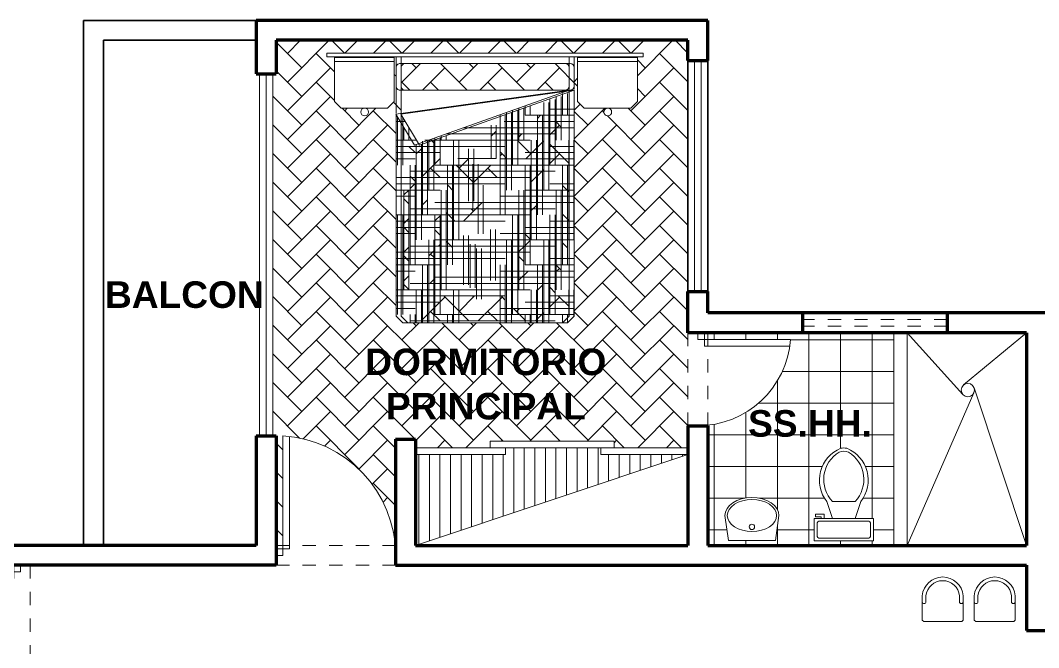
# Model space of a CAD drawing. Header units: millimetres. Extents: x 287 to 445, y 520 to 576.
# Drawn here: x 395.1 to 402.77, y 569.81 to 574.53 of the extents above; entities that cross this region are included whole.
import ezdxf

# ---------------------------------------------------------------- set-up
doc = ezdxf.new("R2010")
doc.units = ezdxf.units.MM
doc.header["$LTSCALE"] = 0.015
doc.linetypes.add('DASHED2', pattern=[9.525, 6.35, -3.175])
for name, color, linetype, lineweight in [('Muebles', 11, 'Continuous', 20), ('Muros', 41, 'Continuous', 60), ('Muros Bajos', 20, 'Continuous', 30), ('Proyecciones', 46, 'Continuous', 0), ('Puertas', 31, 'Continuous', 20), ('Texto', 133, 'Continuous', 20), ('Texturas', 38, 'Continuous', 0), ('Ventanas', 130, 'Continuous', 20)]:
    doc.layers.add(name, color=color, linetype=linetype, lineweight=lineweight)

# ---------------------------------------------------------------- blocks, each defined once
blk = doc.blocks.new('p04')
at = {"layer": 'Proyecciones', "linetype": 'DASHED2'}
for p, q in [((451.0947, 543.0787), (451.9947, 543.0787)), ((451.0947, 542.9287), (451.9947, 542.9287))]:
    blk.add_line(p, q, dxfattribs=at)
at = {"layer": 'Puertas'}
for p, q in [((451.1447, 543.9023), (451.1447, 543.0037)), ((451.1947, 543.8981), (451.1947, 543.0537)), ((451.0947, 543.0537), (451.1947, 543.0537)), ((451.0947, 543.0037), (451.1447, 543.0037))]:
    blk.add_line(p, q, dxfattribs=at)
blk.add_arc((451.0947, 543.0037), 0.9, 0, 86.81526, dxfattribs=at)
blk = doc.blocks.new('cama2plazas')
at = {"layer": 'Muebles'}
for p, q in [((428.4689, 543.0125), (428.4962, 543.0125)), ((428.4689, 540.669), (428.4689, 543.0125)), ((428.4689, 540.669), (428.4689, 543.0125)), ((428.4689, 543.0125), (428.4962, 543.0125)), ((428.4689, 540.631), (428.4689, 542.9744)), ((428.4689, 540.631), (428.4689, 542.9744)), ((428.4962, 540.669), (428.4962, 543.0125)), ((428.4962, 540.669), (428.4962, 543.0125)), ((428.4962, 540.631), (428.4962, 542.9744)), ((428.4962, 540.631), (428.4962, 542.9744)), ((428.5019, 542.5181), (428.5019, 542.9681)), ((428.5019, 542.9681), (428.8319, 542.9681)), ((428.5019, 542.9681), (428.8319, 542.9681)), ((428.5019, 542.5181), (428.5019, 542.9681)), ((428.5297, 542.5181), (428.5297, 542.9681)), ((428.5297, 542.5181), (428.5297, 542.9681)), ((428.8819, 542.9181), (428.8319, 542.9681)), ((428.8819, 542.9181), (428.8319, 542.9681)), ((428.8819, 542.5681), (428.8819, 542.9181)), ((428.8819, 542.5681), (428.8819, 542.9181)), ((428.5019, 542.5181), (428.8319, 542.5181)), ((428.5019, 542.5181), (428.8319, 542.5181)), ((428.8319, 542.5181), (428.8819, 542.5681)), ((428.8319, 542.5181), (428.8819, 542.5681)), ((428.4962, 542.4931), (428.7388, 542.4931)), ((428.4962, 542.4931), (428.7388, 542.4931)), ((428.4962, 542.455), (428.7388, 542.455)), ((428.4962, 542.455), (428.7388, 542.455)), ((428.5462, 541.2217), (428.5462, 542.4633)), ((428.5462, 541.2217), (428.5462, 542.4633)), ((428.5762, 542.4931), (428.7162, 542.4931)), ((428.5762, 542.4931), (428.7162, 542.4931)), ((428.5762, 542.455), (428.7162, 542.455)), ((428.5762, 542.455), (428.7162, 542.455)), ((428.7462, 542.4931), (429.1606, 541.3278)), ((430.4462, 542.4931), (428.7462, 542.4931)), ((428.7462, 542.4931), (428.9275, 541.188)), ((428.7462, 542.4931), (428.9275, 541.188)), ((430.4462, 542.4931), (428.7462, 542.4931)), ((428.7462, 542.4931), (429.1606, 541.3278)), ((428.7462, 541.2197), (428.7462, 542.4631)), ((428.7462, 541.2197), (428.7462, 542.4631)), ((428.7462, 542.455), (429.1606, 541.2898)), ((430.4462, 542.455), (428.7462, 542.455)), ((428.7462, 542.455), (428.9275, 541.15)), ((428.7462, 542.455), (428.9275, 541.15)), ((430.4462, 542.455), (428.7462, 542.455)), ((428.7462, 542.455), (429.1606, 541.2898)), ((428.7477, 542.4899), (428.7477, 542.4931)), ((428.7477, 542.4899), (428.7477, 542.4931)), ((428.7477, 542.4519), (428.7477, 542.455)), ((428.7477, 542.4519), (428.7477, 542.455)), ((428.9352, 542.4423), (428.7706, 542.4423)), ((428.9352, 542.4423), (428.7706, 542.4423)), ((428.8884, 542.3486), (428.8884, 542.4931)), ((428.8884, 542.3486), (428.8884, 542.4931)), ((428.8884, 542.3105), (428.8884, 542.455)), ((428.8884, 542.3105), (428.8884, 542.455)), ((428.9352, 542.1611), (428.9352, 542.4931)), ((428.9352, 542.1611), (428.9352, 542.4931)), ((428.9352, 542.123), (428.9352, 542.455)), ((428.9352, 542.123), (428.9352, 542.455)), ((428.9821, 542.0024), (428.9821, 542.4931)), ((428.9821, 542.0024), (428.9821, 542.4931)), ((428.9821, 541.9644), (428.9821, 542.455)), ((428.9821, 541.9644), (428.9821, 542.455)), ((429.029, 541.6978), (429.029, 542.4931)), ((429.029, 541.6978), (429.029, 542.4931)), ((429.029, 541.6598), (429.029, 542.455)), ((429.029, 541.6598), (429.029, 542.455)), ((429.8727, 542.4892), (429.1227, 542.4892)), ((429.8727, 542.4892), (429.1227, 542.4892)), ((429.8727, 542.4512), (429.1227, 542.4512)), ((429.8727, 542.4512), (429.1227, 542.4512)), ((429.1696, 542.3486), (429.1696, 542.4931)), ((429.1696, 542.3486), (429.1696, 542.4931)), ((429.1696, 542.3105), (429.1696, 542.455)), ((429.1696, 542.3105), (429.1696, 542.455)), ((429.2165, 542.1611), (429.2165, 542.4931)), ((429.2165, 542.1611), (429.2165, 542.4931)), ((429.2165, 542.123), (429.2165, 542.455)), ((429.2165, 542.123), (429.2165, 542.455)), ((429.2634, 541.9736), (429.2634, 542.4931)), ((429.2634, 541.9736), (429.2634, 542.4931)), ((429.2634, 541.9355), (429.2634, 542.455)), ((429.2634, 541.9355), (429.2634, 542.455)), ((429.3102, 541.4827), (429.3102, 542.4931)), ((429.3102, 541.4827), (429.3102, 542.4931)), ((429.3102, 541.4446), (429.3102, 542.455)), ((429.3102, 541.4446), (429.3102, 542.455)), ((430.0602, 542.4423), (429.3102, 542.4423)), ((430.0602, 542.4423), (429.3102, 542.4423)), ((429.4509, 542.3486), (429.4509, 542.4931)), ((429.4509, 542.3486), (429.4509, 542.4931)), ((429.4509, 542.3105), (429.4509, 542.455)), ((429.4509, 542.3105), (429.4509, 542.455)), ((429.4977, 542.1611), (429.4977, 542.4931)), ((429.4977, 542.1611), (429.4977, 542.4931)), ((429.4977, 542.123), (429.4977, 542.455)), ((429.4977, 542.123), (429.4977, 542.455)), ((429.5446, 541.9736), (429.5446, 542.4931)), ((429.5446, 541.9736), (429.5446, 542.4931)), ((429.5446, 541.9355), (429.5446, 542.455)), ((429.5446, 541.9355), (429.5446, 542.455)), ((429.5915, 541.4827), (429.5915, 542.4931)), ((429.5915, 541.4827), (429.5915, 542.4931)), ((429.5915, 541.4446), (429.5915, 542.455)), ((429.5915, 541.4446), (429.5915, 542.455)), ((429.7321, 542.3486), (429.7321, 542.4931)), ((429.7321, 542.3486), (429.7321, 542.4931)), ((429.7321, 542.3105), (429.7321, 542.455)), ((429.7321, 542.3105), (429.7321, 542.455)), ((429.779, 542.1611), (429.779, 542.4931)), ((429.779, 542.1611), (429.779, 542.4931)), ((429.779, 542.123), (429.779, 542.455)), ((429.779, 542.123), (429.779, 542.455)), ((429.8259, 541.9736), (429.8259, 542.4931)), ((429.8259, 541.9736), (429.8259, 542.4931)), ((429.8259, 541.9355), (429.8259, 542.455)), ((429.8259, 541.9355), (429.8259, 542.455)), ((429.8727, 541.4827), (429.8727, 542.4931)), ((429.8727, 541.4827), (429.8727, 542.4931)), ((429.8727, 541.4446), (429.8727, 542.455)), ((429.8727, 541.4446), (429.8727, 542.455)), ((430.0134, 542.3486), (430.0134, 542.4931)), ((430.0134, 542.3486), (430.0134, 542.4931)), ((430.0134, 542.3105), (430.0134, 542.455)), ((430.0134, 542.3105), (430.0134, 542.455)), ((430.0602, 542.1611), (430.0602, 542.4931)), ((430.0602, 542.1611), (430.0602, 542.4931)), ((430.0602, 542.123), (430.0602, 542.455)), ((430.0602, 542.123), (430.0602, 542.455)), ((430.1071, 541.9736), (430.1071, 542.4931)), ((430.1071, 541.9736), (430.1071, 542.4931)), ((430.1071, 541.9355), (430.1071, 542.455)), ((430.1071, 541.9355), (430.1071, 542.455)), ((430.154, 541.4827), (430.154, 542.4931)), ((430.154, 541.4827), (430.154, 542.4931)), ((430.154, 541.4446), (430.154, 542.455)), ((430.154, 541.4446), (430.154, 542.455)), ((430.4501, 542.4892), (430.2477, 542.4892)), ((430.4501, 542.4892), (430.2477, 542.4892)), ((430.4501, 542.4512), (430.2477, 542.4512)), ((430.4501, 542.4512), (430.2477, 542.4512)), ((430.2946, 542.3486), (430.2946, 542.4931)), ((430.2946, 542.3486), (430.2946, 542.4931)), ((430.2946, 542.3105), (430.2946, 542.455)), ((430.2946, 542.3105), (430.2946, 542.455)), ((430.3415, 542.1611), (430.3415, 542.4931)), ((430.3415, 542.1611), (430.3415, 542.4931)), ((430.3415, 542.123), (430.3415, 542.455)), ((430.3415, 542.123), (430.3415, 542.455)), ((430.3884, 541.9736), (430.3884, 542.4931)), ((430.3884, 541.9736), (430.3884, 542.4931)), ((430.3884, 541.9355), (430.3884, 542.455)), ((430.3884, 541.9355), (430.3884, 542.455)), ((430.4352, 541.4827), (430.4352, 542.4931)), ((430.4352, 541.4827), (430.4352, 542.4931)), ((430.4352, 541.4446), (430.4352, 542.455)), ((430.4352, 541.4446), (430.4352, 542.455)), ((430.4962, 542.4423), (430.4352, 542.4423)), ((430.4962, 542.4423), (430.4352, 542.4423)), ((430.4962, 542.4431), (430.4462, 542.4931)), ((430.4962, 542.4431), (430.4462, 542.4931)), ((430.4962, 542.405), (430.4462, 542.455)), ((430.4962, 542.405), (430.4462, 542.455)), ((430.4962, 541.2397), (430.4962, 542.4431)), ((430.4962, 541.2397), (430.4962, 542.4431)), ((428.5462, 541.1837), (428.5462, 542.4252)), ((428.5462, 541.1837), (428.5462, 542.4252)), ((428.7462, 541.1817), (428.7462, 542.425)), ((428.7462, 541.1817), (428.7462, 542.425)), ((428.9352, 542.4043), (428.7706, 542.4043)), ((428.9352, 542.4043), (428.7706, 542.4043)), ((429.1227, 542.3954), (428.7932, 542.3954)), ((429.1227, 542.3954), (428.7932, 542.3954)), ((430.0602, 542.4043), (429.3102, 542.4043)), ((430.0602, 542.4043), (429.3102, 542.4043)), ((430.2477, 542.3954), (429.4977, 542.3954)), ((430.2477, 542.3954), (429.4977, 542.3954)), ((430.4962, 542.4043), (430.4352, 542.4043)), ((430.4962, 542.4043), (430.4352, 542.4043)), ((430.4962, 541.2017), (430.4962, 542.405)), ((430.4962, 541.2017), (430.4962, 542.405)), ((429.1227, 542.3574), (428.7932, 542.3574)), ((429.1227, 542.3574), (428.7932, 542.3574)), ((429.3102, 542.3486), (428.8157, 542.3486)), ((429.3102, 542.3486), (428.8157, 542.3486)), ((429.3102, 542.3105), (428.8157, 542.3105)), ((429.3102, 542.3105), (428.8157, 542.3105)), ((429.4977, 542.3017), (428.8382, 542.3017)), ((429.4977, 542.3017), (428.8382, 542.3017)), ((429.0759, 541.566), (429.0759, 542.3486)), ((429.0759, 541.566), (429.0759, 542.3486)), ((429.0759, 541.528), (429.0759, 542.3105)), ((429.0759, 541.528), (429.0759, 542.3105)), ((429.3571, 541.2952), (429.3571, 542.3486)), ((429.3571, 541.2952), (429.3571, 542.3486)), ((429.3571, 541.2571), (429.3571, 542.3105)), ((429.3571, 541.2571), (429.3571, 542.3105)), ((430.2477, 542.3574), (429.4977, 542.3574)), ((430.2477, 542.3574), (429.4977, 542.3574)), ((429.6384, 541.2952), (429.6384, 542.3486)), ((429.6384, 541.2952), (429.6384, 542.3486)), ((429.6384, 541.2571), (429.6384, 542.3105)), ((429.6384, 541.2571), (429.6384, 542.3105)), ((430.4352, 542.3486), (429.6852, 542.3486)), ((430.4352, 542.3486), (429.6852, 542.3486)), ((430.4352, 542.3105), (429.6852, 542.3105)), ((430.4352, 542.3105), (429.6852, 542.3105)), ((430.4962, 542.3017), (429.8727, 542.3017)), ((430.4962, 542.3017), (429.8727, 542.3017)), ((429.9196, 541.2952), (429.9196, 542.3486)), ((429.9196, 541.2952), (429.9196, 542.3486)), ((429.9196, 541.2571), (429.9196, 542.3105)), ((429.9196, 541.2571), (429.9196, 542.3105)), ((430.2009, 541.2952), (430.2009, 542.3486)), ((430.2009, 541.2952), (430.2009, 542.3486)), ((430.2009, 541.2571), (430.2009, 542.3105)), ((430.2009, 541.2571), (430.2009, 542.3105)), ((430.4821, 541.2952), (430.4821, 542.3486)), ((430.4821, 541.2952), (430.4821, 542.3486)), ((430.4821, 541.2571), (430.4821, 542.3105)), ((430.4821, 541.2571), (430.4821, 542.3105)), ((429.4977, 542.2637), (428.8382, 542.2637)), ((429.4977, 542.2637), (428.8382, 542.2637)), ((429.6852, 542.2548), (428.9352, 542.2548)), ((429.6852, 542.2548), (428.9352, 542.2548)), ((429.6852, 542.2168), (428.9352, 542.2168)), ((429.6852, 542.2168), (428.9352, 542.2168)), ((429.8727, 542.2079), (429.1227, 542.2079)), ((429.8727, 542.2079), (429.1227, 542.2079)), ((430.4962, 542.2637), (429.8727, 542.2637)), ((430.4962, 542.2637), (429.8727, 542.2637)), ((430.4962, 542.2548), (430.0602, 542.2548)), ((430.4962, 542.2548), (430.0602, 542.2548)), ((430.4962, 542.2168), (430.0602, 542.2168)), ((430.4962, 542.2168), (430.0602, 542.2168)), ((430.4962, 542.2079), (430.2477, 542.2079)), ((430.4962, 542.2079), (430.2477, 542.2079)), ((428.9352, 542.1611), (428.8643, 542.1611)), ((428.9352, 542.1611), (428.8643, 542.1611)), ((429.8727, 542.1699), (429.1227, 542.1699)), ((429.8727, 542.1699), (429.1227, 542.1699)), ((429.1227, 541.4065), (429.1227, 542.1611)), ((429.1227, 541.4065), (429.1227, 542.1611)), ((430.0602, 542.1611), (429.3102, 542.1611)), ((430.0602, 542.1611), (429.3102, 542.1611)), ((429.404, 541.1897), (429.404, 542.1611)), ((429.404, 541.1897), (429.404, 542.1611)), ((429.6852, 541.1897), (429.6852, 542.1611)), ((429.6852, 541.1897), (429.6852, 542.1611)), ((429.9665, 541.1897), (429.9665, 542.1611)), ((429.9665, 541.1897), (429.9665, 542.1611)), ((430.4962, 542.1699), (430.2477, 542.1699)), ((430.4962, 542.1699), (430.2477, 542.1699)), ((430.2477, 541.1897), (430.2477, 542.1611)), ((430.2477, 541.1897), (430.2477, 542.1611)), ((430.4962, 542.1611), (430.4352, 542.1611)), ((430.4962, 542.1611), (430.4352, 542.1611)), ((428.9352, 542.123), (428.8643, 542.123)), ((428.9352, 542.123), (428.8643, 542.123)), ((429.1227, 542.1142), (428.881, 542.1142)), ((429.1227, 542.1142), (428.881, 542.1142)), ((429.1227, 542.0762), (428.881, 542.0762)), ((429.1227, 542.0762), (428.881, 542.0762)), ((429.3102, 542.0673), (428.8976, 542.0673)), ((429.3102, 542.0673), (428.8976, 542.0673)), ((429.1227, 541.3684), (429.1227, 542.123)), ((429.1227, 541.3684), (429.1227, 542.123)), ((430.0602, 542.123), (429.3102, 542.123)), ((430.0602, 542.123), (429.3102, 542.123)), ((429.404, 541.1517), (429.404, 542.123)), ((429.404, 541.1517), (429.404, 542.123)), ((430.2477, 542.1142), (429.4977, 542.1142)), ((430.2477, 542.1142), (429.4977, 542.1142)), ((430.2477, 542.0762), (429.4977, 542.0762)), ((430.2477, 542.0762), (429.4977, 542.0762)), ((429.6852, 541.1517), (429.6852, 542.123)), ((429.6852, 541.1517), (429.6852, 542.123)), ((430.4352, 542.0673), (429.6852, 542.0673)), ((430.4352, 542.0673), (429.6852, 542.0673)), ((429.9665, 541.1517), (429.9665, 542.123)), ((429.9665, 541.1517), (429.9665, 542.123)), ((430.2477, 541.1517), (430.2477, 542.123)), ((430.2477, 541.1517), (430.2477, 542.123)), ((430.4962, 542.123), (430.4352, 542.123)), ((430.4962, 542.123), (430.4352, 542.123)), ((429.3102, 542.0293), (428.8976, 542.0293)), ((429.3102, 542.0293), (428.8976, 542.0293)), ((429.4977, 542.0204), (428.9143, 542.0204)), ((429.4977, 542.0204), (428.9143, 542.0204)), ((429.4977, 541.9824), (428.9143, 541.9824)), ((429.4977, 541.9824), (428.9143, 541.9824)), ((430.4352, 542.0293), (429.6852, 542.0293)), ((430.4352, 542.0293), (429.6852, 542.0293)), ((430.4962, 542.0204), (429.8727, 542.0204)), ((430.4962, 542.0204), (429.8727, 542.0204)), ((430.4962, 541.9824), (429.8727, 541.9824)), ((430.4962, 541.9824), (429.8727, 541.9824)), ((429.6852, 541.9736), (428.931, 541.9736)), ((429.6852, 541.9736), (428.931, 541.9736)), ((429.6852, 541.9355), (428.931, 541.9355)), ((429.6852, 541.9355), (428.931, 541.9355)), ((429.0088, 541.9051), (429.2601, 541.9051)), ((429.0088, 541.9051), (429.2601, 541.9051)), ((429.1696, 541.1897), (429.1696, 541.9736)), ((429.1696, 541.1897), (429.1696, 541.9736)), ((429.1696, 541.1517), (429.1696, 541.9355)), ((429.1696, 541.1517), (429.1696, 541.9355)), ((429.2601, 541.9051), (429.2601, 541.654)), ((429.2601, 541.9051), (429.2601, 541.654)), ((429.4509, 541.1897), (429.4509, 541.9736)), ((429.4509, 541.1897), (429.4509, 541.9736)), ((429.4509, 541.1517), (429.4509, 541.9355)), ((429.4509, 541.1517), (429.4509, 541.9355)), ((429.7321, 541.1897), (429.7321, 541.9736)), ((429.7321, 541.1897), (429.7321, 541.9736)), ((429.7321, 541.1517), (429.7321, 541.9355)), ((429.7321, 541.1517), (429.7321, 541.9355)), ((430.0134, 541.1897), (430.0134, 541.9736)), ((430.0134, 541.1897), (430.0134, 541.9736)), ((430.0134, 541.1517), (430.0134, 541.9355)), ((430.0134, 541.1517), (430.0134, 541.9355)), ((430.4962, 541.9736), (430.0602, 541.9736)), ((430.4962, 541.9736), (430.0602, 541.9736)), ((430.4962, 541.9355), (430.0602, 541.9355)), ((430.4962, 541.9355), (430.0602, 541.9355)), ((430.2946, 541.1897), (430.2946, 541.9736)), ((430.2946, 541.1897), (430.2946, 541.9736)), ((430.2946, 541.1517), (430.2946, 541.9355)), ((430.2946, 541.1517), (430.2946, 541.9355)), ((429.0088, 541.8671), (429.2601, 541.8671)), ((429.0088, 541.8671), (429.2601, 541.8671)), ((429.2601, 541.8671), (429.2601, 541.6159)), ((429.2601, 541.8671), (429.2601, 541.6159)), ((429.7955, 541.8997), (430.1779, 541.8997)), ((429.7955, 541.8997), (430.1779, 541.8997)), ((429.7955, 541.8616), (430.1779, 541.8616)), ((429.7955, 541.8616), (430.1779, 541.8616)), ((429.3038, 541.7686), (429.6589, 541.7686)), ((429.3038, 541.7686), (429.6589, 541.7686)), ((429.4623, 541.8068), (429.8283, 541.8068)), ((429.4623, 541.8068), (429.8283, 541.8068)), ((429.4623, 541.7688), (429.8283, 541.7688)), ((429.4623, 541.7688), (429.8283, 541.7688)), ((429.9376, 541.7959), (430.32, 541.7959)), ((429.9376, 541.7959), (430.32, 541.7959)), ((429.9376, 541.7579), (430.32, 541.7579)), ((429.9376, 541.7579), (430.32, 541.7579)), ((429.1891, 541.7359), (429.5825, 541.7359)), ((429.1891, 541.7359), (429.5825, 541.7359)), ((429.1891, 541.6978), (429.5825, 541.6978)), ((429.1891, 541.6978), (429.5825, 541.6978)), ((429.3038, 541.7306), (429.6589, 541.7306)), ((429.3038, 541.7306), (429.6589, 541.7306)), ((429.8392, 541.6976), (430.2107, 541.6976)), ((429.8392, 541.6976), (430.2107, 541.6976)), ((429.9048, 541.7468), (430.2326, 541.7468)), ((429.9048, 541.7468), (430.2326, 541.7468)), ((429.9048, 541.7088), (430.2326, 541.7088)), ((429.9048, 541.7088), (430.2326, 541.7088)), ((429.8727, 541.6233), (429.1227, 541.6233)), ((429.8727, 541.6233), (429.1227, 541.6233)), ((429.8392, 541.6596), (430.2107, 541.6596)), ((429.8392, 541.6596), (430.2107, 541.6596)), ((430.4962, 541.6233), (430.2477, 541.6233)), ((430.4962, 541.6233), (430.2477, 541.6233)), ((429.1227, 541.5295), (429.0888, 541.5295)), ((429.1227, 541.5295), (429.0888, 541.5295)), ((429.8727, 541.5853), (429.1227, 541.5853)), ((429.8727, 541.5853), (429.1227, 541.5853)), ((430.0602, 541.5764), (429.3102, 541.5764)), ((430.0602, 541.5764), (429.3102, 541.5764)), ((430.0602, 541.5384), (429.3102, 541.5384)), ((430.0602, 541.5384), (429.3102, 541.5384)), ((430.2477, 541.5295), (429.4977, 541.5295)), ((430.2477, 541.5295), (429.4977, 541.5295)), ((430.4962, 541.5853), (430.2477, 541.5853)), ((430.4962, 541.5853), (430.2477, 541.5853)), ((430.4962, 541.5764), (430.4352, 541.5764)), ((430.4962, 541.5764), (430.4352, 541.5764)), ((430.4962, 541.5384), (430.4352, 541.5384)), ((430.4962, 541.5384), (430.4352, 541.5384)), ((429.1227, 541.4915), (429.0888, 541.4915)), ((429.1227, 541.4915), (429.0888, 541.4915)), ((429.3102, 541.4827), (429.1055, 541.4827)), ((429.3102, 541.4827), (429.1055, 541.4827)), ((429.3102, 541.4446), (429.1055, 541.4446)), ((429.3102, 541.4446), (429.1055, 541.4446)), ((429.2165, 541.1897), (429.2165, 541.4827)), ((429.2165, 541.1897), (429.2165, 541.4827)), ((429.2165, 541.1517), (429.2165, 541.4446)), ((429.2165, 541.1517), (429.2165, 541.4446)), ((430.2477, 541.4915), (429.4977, 541.4915)), ((430.2477, 541.4915), (429.4977, 541.4915)), ((429.4977, 541.1897), (429.4977, 541.4827)), ((429.4977, 541.1897), (429.4977, 541.4827)), ((429.4977, 541.1517), (429.4977, 541.4446)), ((429.4977, 541.1517), (429.4977, 541.4446)), ((430.4352, 541.4827), (429.6852, 541.4827)), ((430.4352, 541.4827), (429.6852, 541.4827)), ((430.4352, 541.4446), (429.6852, 541.4446)), ((430.4352, 541.4446), (429.6852, 541.4446)), ((429.779, 541.1897), (429.779, 541.4827)), ((429.779, 541.1897), (429.779, 541.4827)), ((429.779, 541.1517), (429.779, 541.4446)), ((429.779, 541.1517), (429.779, 541.4446)), ((430.0602, 541.1897), (430.0602, 541.4827)), ((430.0602, 541.1897), (430.0602, 541.4827)), ((430.0602, 541.1517), (430.0602, 541.4446)), ((430.0602, 541.1517), (430.0602, 541.4446)), ((430.3415, 541.1897), (430.3415, 541.4827)), ((430.3415, 541.1897), (430.3415, 541.4827)), ((430.3415, 541.1517), (430.3415, 541.4446)), ((430.3415, 541.1517), (430.3415, 541.4446)), ((429.4977, 541.4358), (429.1222, 541.4358)), ((429.4977, 541.4358), (429.1222, 541.4358)), ((429.4977, 541.3978), (429.1222, 541.3978)), ((429.4977, 541.3978), (429.1222, 541.3978)), ((429.6852, 541.3889), (429.1312, 541.3889)), ((429.6852, 541.3889), (429.1312, 541.3889)), ((430.4962, 541.4358), (429.8727, 541.4358)), ((430.4962, 541.4358), (429.8727, 541.4358)), ((430.4962, 541.3978), (429.8727, 541.3978)), ((430.4962, 541.3978), (429.8727, 541.3978)), ((430.4962, 541.3889), (430.0602, 541.3889)), ((430.4962, 541.3889), (430.0602, 541.3889)), ((429.1606, 541.3278), (428.9275, 541.188)), ((429.1606, 541.3278), (428.9275, 541.188)), ((429.1606, 541.2898), (428.9275, 541.15)), ((429.1606, 541.2898), (428.9275, 541.15)), ((429.1227, 541.1897), (429.1227, 541.3051)), ((429.1227, 541.1897), (429.1227, 541.3051)), ((429.6852, 541.3509), (429.1312, 541.3509)), ((429.6852, 541.3509), (429.1312, 541.3509)), ((429.8727, 541.342), (429.1537, 541.342)), ((429.8727, 541.342), (429.1537, 541.342)), ((429.8727, 541.304), (429.1537, 541.304)), ((429.8727, 541.304), (429.1537, 541.304)), ((429.2634, 541.1897), (429.2634, 541.2952)), ((429.2634, 541.1897), (429.2634, 541.2952)), ((430.0602, 541.2952), (429.3102, 541.2952)), ((430.0602, 541.2952), (429.3102, 541.2952)), ((429.5446, 541.1897), (429.5446, 541.2952)), ((429.5446, 541.1897), (429.5446, 541.2952)), ((429.8259, 541.1897), (429.8259, 541.2952)), ((429.8259, 541.1897), (429.8259, 541.2952)), ((430.4962, 541.3509), (430.0602, 541.3509)), ((430.4962, 541.3509), (430.0602, 541.3509)), ((430.1071, 541.1897), (430.1071, 541.2952)), ((430.1071, 541.1897), (430.1071, 541.2952)), ((430.4962, 541.342), (430.2477, 541.342)), ((430.4962, 541.342), (430.2477, 541.342)), ((430.4962, 541.304), (430.2477, 541.304)), ((430.4962, 541.304), (430.2477, 541.304)), ((430.3884, 541.1897), (430.3884, 541.2952)), ((430.3884, 541.1897), (430.3884, 541.2952)), ((430.4962, 541.2952), (430.4352, 541.2952)), ((430.4962, 541.2952), (430.4352, 541.2952)), ((428.9821, 541.1897), (428.9821, 541.2208)), ((428.9821, 541.1897), (428.9821, 541.2208)), ((429.1227, 541.2483), (429.028, 541.2483)), ((429.1227, 541.2483), (429.028, 541.2483)), ((429.1227, 541.1517), (429.1227, 541.2671)), ((429.1227, 541.1517), (429.1227, 541.2671)), ((429.2634, 541.1517), (429.2634, 541.2571)), ((429.2634, 541.1517), (429.2634, 541.2571)), ((430.0602, 541.2571), (429.3102, 541.2571)), ((430.0602, 541.2571), (429.3102, 541.2571)), ((430.2477, 541.2483), (429.4977, 541.2483)), ((430.2477, 541.2483), (429.4977, 541.2483)), ((429.5446, 541.1517), (429.5446, 541.2571)), ((429.5446, 541.1517), (429.5446, 541.2571)), ((429.8259, 541.1517), (429.8259, 541.2571)), ((429.8259, 541.1517), (429.8259, 541.2571)), ((430.1071, 541.1517), (430.1071, 541.2571)), ((430.1071, 541.1517), (430.1071, 541.2571)), ((430.3884, 541.1517), (430.3884, 541.2571)), ((430.3884, 541.1517), (430.3884, 541.2571)), ((430.4962, 541.2571), (430.4352, 541.2571)), ((430.4962, 541.2571), (430.4352, 541.2571)), ((430.4462, 541.1897), (430.4962, 541.2397)), ((430.4462, 541.1897), (430.4962, 541.2397)), ((428.4962, 541.1897), (428.9194, 541.1897)), ((428.4962, 541.1897), (428.9194, 541.1897)), ((428.4962, 541.1517), (428.9194, 541.1517)), ((428.4962, 541.1517), (428.9194, 541.1517)), ((428.5019, 541.1377), (428.8319, 541.1377)), ((428.5019, 540.6877), (428.5019, 541.1377)), ((428.5019, 540.6877), (428.5019, 541.1377)), ((428.5019, 541.1377), (428.8319, 541.1377)), ((428.5297, 540.6877), (428.5297, 541.1377)), ((428.5297, 540.6877), (428.5297, 541.1377)), ((428.5782, 541.1897), (428.7162, 541.1897)), ((428.5782, 541.1897), (428.7162, 541.1897)), ((428.5782, 541.1517), (428.7162, 541.1517)), ((428.5782, 541.1517), (428.7162, 541.1517)), ((428.8819, 541.0877), (428.8319, 541.1377)), ((428.8819, 541.0877), (428.8319, 541.1377)), ((428.9302, 541.1897), (430.4462, 541.1897)), ((428.9302, 541.1897), (430.4462, 541.1897)), ((428.9302, 541.1517), (430.4462, 541.1517)), ((428.9302, 541.1517), (430.4462, 541.1517)), ((428.9352, 541.1897), (428.9352, 541.1927)), ((428.9352, 541.1897), (428.9352, 541.1927)), ((428.9352, 541.1517), (428.9352, 541.1547)), ((428.9352, 541.1517), (428.9352, 541.1547)), ((429.3102, 541.2014), (428.9498, 541.2014)), ((429.3102, 541.2014), (428.9498, 541.2014)), ((429.3102, 541.1634), (428.9498, 541.1634)), ((429.3102, 541.1634), (428.9498, 541.1634)), ((428.9821, 541.1517), (428.9821, 541.1828)), ((428.9821, 541.1517), (428.9821, 541.1828)), ((429.1227, 541.2103), (429.028, 541.2103)), ((429.1227, 541.2103), (429.028, 541.2103)), ((430.2477, 541.2103), (429.4977, 541.2103)), ((430.2477, 541.2103), (429.4977, 541.2103)), ((430.4352, 541.2014), (429.6852, 541.2014)), ((430.4352, 541.2014), (429.6852, 541.2014)), ((430.4352, 541.1634), (429.6852, 541.1634)), ((430.4352, 541.1634), (429.6852, 541.1634)), ((430.4462, 541.1517), (430.4962, 541.2017)), ((430.4462, 541.1517), (430.4962, 541.2017)), ((428.8819, 540.7377), (428.8819, 541.0877)), ((428.8819, 540.7377), (428.8819, 541.0877)), ((428.5019, 540.6877), (428.8319, 540.6877)), ((428.5019, 540.6877), (428.8319, 540.6877)), ((428.8319, 540.6877), (428.8819, 540.7377)), ((428.8319, 540.6877), (428.8819, 540.7377)), ((428.4962, 540.631), (428.4689, 540.631)), ((428.4962, 540.631), (428.4689, 540.631))]:
    blk.add_line(p, q, dxfattribs=at)
for centre in [(428.911, 542.7455), (428.911, 542.7455), (428.911, 540.9151), (428.911, 540.9151)]:
    blk.add_circle(centre, 0.0292, dxfattribs=at)
for centre, radius, start, end in [((428.5762, 542.4631), 0.03, 90.11268, 179.62857), ((428.5762, 542.4631), 0.03, 90.11268, 179.62857), ((428.5762, 542.425), 0.03, 90.11268, 179.62857), ((428.5762, 542.425), 0.03, 90.11268, 179.62857), ((428.7162, 542.4631), 0.03, 0, 90), ((428.7162, 542.4631), 0.03, 0, 90), ((428.7162, 542.425), 0.03, 0, 90), ((428.7162, 542.425), 0.03, 0, 90), ((428.5782, 541.2217), 0.032, 179.99992, 269.99995), ((428.5782, 541.2217), 0.032, 179.99992, 269.99995), ((428.7162, 541.2197), 0.03, 269.99998, 0.00004), ((428.7162, 541.2197), 0.03, 269.99998, 0.00004), ((428.5782, 541.1837), 0.032, 179.99992, 269.99995), ((428.5782, 541.1837), 0.032, 179.99992, 269.99995), ((428.7162, 541.1817), 0.03, 269.99998, 0.00004), ((428.7162, 541.1817), 0.03, 269.99998, 0.00004)]:
    blk.add_arc(centre, radius, start, end, dxfattribs=at)
blk = doc.blocks.new('P02')
at = {"layer": 'Proyecciones', "linetype": 'DASHED2'}
for p, q in [((454.1652, 543.0906), (454.8652, 543.0906)), ((454.1652, 542.9406), (454.8652, 542.9406))]:
    blk.add_line(p, q, dxfattribs=at)
at = {"layer": 'Puertas'}
for p, q in [((454.2152, 543.7138), (454.2152, 543.0156)), ((454.2652, 543.7084), (454.2652, 543.0656)), ((454.1652, 543.0656), (454.2652, 543.0656)), ((454.1652, 543.0156), (454.2152, 543.0156))]:
    blk.add_line(p, q, dxfattribs=at)
blk.add_arc((454.1652, 543.0156), 0.7, 0, 85.90396, dxfattribs=at)
blk = doc.blocks.new('inodoro 02')
at = {"layer": 'Muebles'}
for p, q in [((418.6054, 542.4578, 0.0856), (418.6054, 542.9032, 0.0856)), ((418.6054, 542.9032, 0.0856), (418.7751, 542.9032, 0.0856)), ((418.7751, 542.9032, 0.0856), (418.7751, 542.4578, 0.0856)), ((418.6266, 542.5002, 0.0856), (418.6266, 542.8608, 0.0856)), ((418.6478, 542.882, 0.0856), (418.7327, 542.882, 0.0856)), ((418.7539, 542.8608, 0.0856), (418.7539, 542.5002, 0.0856)), ((418.7857, 542.8502, 0.0856), (418.7751, 542.8502, 0.0856)), ((418.7751, 542.829, 0.0856), (418.8069, 542.829, 0.0856)), ((418.8069, 542.8926, 0.0856), (418.7857, 542.8926, 0.0856)), ((418.7857, 542.8926, 0.0856), (418.7857, 542.8502, 0.0856)), ((418.8069, 542.829, 0.0856), (418.8069, 542.8926, 0.0856)), ((418.7751, 542.7654, 0.0856), (418.9024, 542.8078, 0.0856)), ((418.9024, 542.5957, 0.0856), (418.9024, 542.7654, 0.0856)), ((418.7751, 542.5957, 0.0856), (418.9024, 542.5532, 0.0856)), ((418.7751, 542.4578, 0.0856), (418.6054, 542.4578, 0.0856)), ((418.7327, 542.479, 0.0856), (418.6478, 542.479, 0.0856))]:
    blk.add_line(p, q, dxfattribs=at)
for centre, radius, start, end in [((418.6452, 542.8635, 0.0856), 0.0187, 81.8699, 188.1301), ((418.7353, 542.8635, 0.0856), 0.0187, 351.8699, 98.1301), ((419.0632, 542.6059, 0.0856), 0.2581, 22.02857, 128.53089), ((419.0682, 542.5914, 0.0856), 0.2403, 31.05318, 133.63227), ((419.1967, 542.6805, 0.0856), 0.0848, 335.73183, 24.26818), ((419.2205, 542.6805, 0.0856), 0.0848, 344.86053, 15.13947), ((419.0632, 542.7552, 0.0856), 0.2581, 231.46929, 337.97157), ((419.0682, 542.7696, 0.0856), 0.2403, 226.36791, 328.94699), ((418.6452, 542.4976, 0.0856), 0.0187, 171.8699, 278.1301), ((418.7353, 542.4976, 0.0856), 0.0187, 261.8699, 8.1301)]:
    blk.add_arc(centre, radius, start, end, dxfattribs=at)
blk = doc.blocks.new('lavado 02')
at = {"layer": 'Muebles', "linetype": 'Continuous'}
for p, q in [((419.4792, 542.2666), (419.5047, 542.4545)), ((419.5047, 542.4545), (419.859, 542.4545)), ((419.5047, 542.4542), (419.5048, 542.4542)), ((419.8588, 542.4542), (419.859, 542.4542)), ((419.859, 542.4545), (419.885, 542.2666)), ((419.5784, 542.3661), (419.5502, 542.3512)), ((419.6106, 542.3771), (419.5784, 542.3661)), ((419.6455, 542.384), (419.6106, 542.3771)), ((419.6818, 542.3863), (419.6455, 542.384)), ((419.7182, 542.384), (419.6818, 542.3863)), ((419.7531, 542.3771), (419.7182, 542.384)), ((419.7853, 542.3661), (419.7531, 542.3771)), ((419.8135, 542.3512), (419.7853, 542.3661)), ((419.4992, 542.2899), (419.4961, 542.2666)), ((419.5098, 542.3124), (419.4992, 542.2899)), ((419.527, 542.3331), (419.5098, 542.3124)), ((419.5502, 542.3512), (419.527, 542.3331)), ((419.8367, 542.3331), (419.8135, 542.3512)), ((419.8539, 542.3124), (419.8367, 542.3331)), ((419.8645, 542.2899), (419.8539, 542.3124)), ((419.868, 542.2666), (419.8645, 542.2899)), ((419.4826, 542.2399), (419.4792, 542.2666)), ((419.4942, 542.2142), (419.4826, 542.2399)), ((419.5129, 542.1906), (419.4942, 542.2142)), ((419.4961, 542.2666), (419.4992, 542.2432)), ((419.4992, 542.2432), (419.5098, 542.2208)), ((419.5098, 542.2208), (419.527, 542.2001)), ((419.8367, 542.2001), (419.8539, 542.2208)), ((419.8695, 542.2142), (419.8507, 542.1906)), ((419.8539, 542.2208), (419.8645, 542.2432)), ((419.8645, 542.2432), (419.868, 542.2666)), ((419.8811, 542.2399), (419.8695, 542.2142)), ((419.885, 542.2666), (419.8811, 542.2399)), ((419.5382, 542.1698), (419.5129, 542.1906)), ((419.527, 542.2001), (419.5502, 542.1819)), ((419.569, 542.1528), (419.5382, 542.1698)), ((419.5502, 542.1819), (419.5784, 542.167)), ((419.6041, 542.1402), (419.569, 542.1528)), ((419.5784, 542.167), (419.6106, 542.156)), ((419.6422, 542.1324), (419.6041, 542.1402)), ((419.6106, 542.156), (419.6455, 542.1492)), ((419.6818, 542.1298), (419.6422, 542.1324)), ((419.6455, 542.1492), (419.6818, 542.1469)), ((419.6818, 542.1469), (419.7182, 542.1492)), ((419.7215, 542.1324), (419.6818, 542.1298)), ((419.7182, 542.1492), (419.7531, 542.156)), ((419.7596, 542.1402), (419.7215, 542.1324)), ((419.7531, 542.156), (419.7853, 542.167)), ((419.7947, 542.1528), (419.7596, 542.1402)), ((419.7853, 542.167), (419.8135, 542.1819)), ((419.8255, 542.1698), (419.7947, 542.1528)), ((419.8135, 542.1819), (419.8367, 542.2001)), ((419.8507, 542.1906), (419.8255, 542.1698))]:
    blk.add_line(p, q, dxfattribs=at)
blk.add_circle((419.6818, 542.3518), 0.0203, dxfattribs=at)
blk = doc.blocks.new('sila')
at = {"layer": 'Muebles'}
for p, q in [((422.0537, 545.4777), (421.9238, 545.3478)), ((422.0726, 545.457), (422.0418, 545.4262)), ((421.9238, 545.332), (421.9238, 545.3478)), ((422.1258, 545.1301), (421.9238, 545.332)), ((422.2508, 545.2788), (422.22, 545.248)), ((422.2715, 545.2599), (422.1416, 545.1301)), ((422.1416, 545.1301), (422.1258, 545.1301))]:
    blk.add_line(p, q, dxfattribs=at)
for centre, radius, start, end in [((422.1531, 545.3593), 0.1546, 319.97911, 130.02089), ((422.0319, 545.4361), 0.014, 135, 315), ((422.1531, 545.3593), 0.1266, 320.50269, 129.49731), ((422.2299, 545.2381), 0.014, 135, 315)]:
    blk.add_arc(centre, radius, start, end, dxfattribs=at)

msp = doc.modelspace()

# ---------------------------------------------------------------- hatches: boundary and pattern name
at = {"layer": 'Muebles'}
h = msp.add_hatch(dxfattribs=at)
h.set_pattern_fill('LINE', color=256, scale=0.025, angle=90, style=0)
h.set_pattern_definition([(90, (-4.9632, 37.29303), (-0.079375, 5e-18), [])])
h.paths.add_polyline_path([(400.128, 571.2604), (399.4725, 571.2604), (399.4725, 571.3104), (398.7552, 571.3104), (398.7552, 571.2604), (398.078, 571.2604), (398.078, 570.576)])
at = {"layer": 'Texturas'}
h = msp.add_hatch(dxfattribs=at)
h.set_pattern_fill('AR-HBONE', color=256, scale=0.0015, style=0)
h.set_pattern_definition([(135, (822.66971, 37.29303), (-2e-17, 0.215526147), [0.4572, -0.1524]), (45, (822.56195, 37.40079), (-2e-17, 0.215526147), [0.4572, -0.1524])])
h.paths.add_polyline_path([(397.003, 574.1229), (397.028, 574.1229), (397.028, 574.376), (400.128, 574.376), (400.128, 574.2239), (400.128, 572.4861), (400.128, 572.176), (400.128, 571.476), (400.128, 571.3104), (399.5735, 571.3104), (399.5735, 571.3604), (398.6396, 571.3604), (398.6396, 571.3104), (398.078, 571.3104), (398.078, 571.376), (397.928, 571.376), (397.928, 570.576), (397.9248, 570.576, 0.374059), (397.078, 571.3996), (397.078, 570.576), (397.028, 570.576), (397.028, 571.3996), (397.003, 571.3996)])
h.paths.add_polyline_path([(399.2728, 574.0011), (399.2728, 574.2511), (399.2978, 574.2511), (399.2978, 573.9154), (399.3478, 573.8654), (399.5228, 573.8654, 0.390777), (399.496, 573.8363, 1), (399.5544, 573.8363, 0.390777), (399.5276, 573.8654), (399.6978, 573.8654), (399.7478, 573.9154), (399.7478, 574.2511), (399.7542, 574.2511), (399.7922, 574.2511), (399.7922, 574.2785), (397.4488, 574.2785), (397.4107, 574.2785), (397.4107, 574.2511), (397.4675, 574.2511), (397.4675, 573.9154), (397.5175, 573.8654), (397.6925, 573.8654, 0.390777), (397.6656, 573.8363, 1), (397.724, 573.8363, 0.390777), (397.6972, 573.8654), (397.8675, 573.8654), (397.9175, 573.9154), (397.9175, 574.2511), (397.9314, 574.2511), (397.9314, 574.0311, 0.414214), (397.9614, 574.0011), (397.9694, 574.0011), (397.9694, 573.8254), (397.9297, 573.8199), (397.9314, 573.8171), (397.9314, 572.3011), (397.9814, 572.2511), (399.1848, 572.2511), (399.2228, 572.2511), (399.2728, 572.3011)], flags=16)
h.paths.add_polyline_path([(397.9694, 574.1691, -0.414213), (398.0014, 574.2011), (399.2048, 574.2011, -0.414214), (399.2348, 574.1711), (399.2348, 574.0311, -0.414214), (399.2048, 574.0011), (397.9994, 574.0011, -0.414214), (397.9694, 574.0311)], flags=0)
h.paths.add_polyline_path([(399.2348, 574.0011), (399.2348, 574.2011), (399.2428, 574.2011, -0.414214), (399.2728, 574.1711), (399.2728, 574.0311, -0.476605), (399.2366, 574.0018)], flags=16)
h.paths.add_polyline_path([(399.2689, 573.5777), (399.2348, 573.5777), (399.2348, 573.9876), (399.2728, 574.0011), (399.2348, 573.9958), (399.2348, 574.0011), (399.2104, 573.9925), (397.9678, 573.8199), (397.9694, 573.8171), (397.9694, 573.7652), (397.9431, 573.7652), (397.9431, 573.484), (397.9694, 573.484), (397.9694, 573.0621), (397.9431, 573.0621), (397.9431, 572.359), (397.9812, 572.359), (397.9812, 572.4059), (398.0838, 572.4059), (398.0838, 572.2652), (399.0814, 572.2652), (399.0814, 572.3121), (399.184, 572.3121), (399.184, 572.2504), (399.2348, 572.3011), (399.2348, 572.3121), (399.2689, 572.3121), (399.2689, 572.4527), (399.2348, 572.4527), (399.2348, 572.8746), (399.2689, 572.8746)], flags=16)
h.paths.add_polyline_path([(399.2689, 573.5777), (399.2348, 573.5777), (399.2348, 573.9876), (399.2728, 574.0011), (397.9678, 573.8199), (397.9694, 573.8171), (397.9694, 573.7652), (397.9431, 573.7652), (397.9431, 573.484), (397.9694, 573.484), (397.9694, 573.0621), (397.9431, 573.0621), (397.9431, 572.359), (397.9812, 572.359), (397.9812, 572.4059), (398.0838, 572.4059), (398.0838, 572.2652), (399.0814, 572.2652), (399.0814, 572.3121), (399.184, 572.3121), (399.184, 572.2504), (399.2348, 572.3011), (399.2348, 572.3121), (399.2689, 572.3121), (399.2689, 572.4527), (399.2348, 572.4527), (399.2348, 572.8746), (399.2689, 572.8746)], flags=0)
h.paths.add_polyline_path([(399.2221, 572.8746), (399.2309, 572.8746), (399.2309, 573.5777), (399.1283, 573.5777), (399.1283, 573.7184), (399.1752, 573.7184), (399.1752, 573.8121), (399.2221, 573.8121), (399.2221, 573.859), (399.0903, 573.859), (399.0903, 573.8121), (398.9965, 573.8121), (398.9965, 573.7652), (398.7533, 573.7652), (398.7533, 573.7184), (398.6468, 573.7184), (398.6468, 573.6246), (398.1775, 573.6246), (398.1775, 573.5777), (397.9812, 573.5777), (397.9812, 573.5309), (398.0838, 573.5309), (398.0838, 573.3902), (398.0369, 573.3902), (398.0369, 573.2496), (397.99, 573.2496), (397.99, 572.4996), (398.1218, 572.4996), (398.1218, 572.2652), (399.0434, 572.2652), (399.0434, 572.359), (399.2309, 572.359), (399.2309, 572.4527), (399.1283, 572.4527), (399.1283, 572.5934), (399.1752, 572.5934), (399.1752, 572.6871), (399.2221, 572.6871)], flags=0)
h.paths.add_polyline_path([(399.184, 573.4371), (399.0814, 573.4371), (399.0814, 573.7184), (399.1372, 573.7184), (399.1372, 573.8121), (399.184, 573.8121), (399.184, 573.859), (399.1372, 573.859), (399.1372, 573.8121), (399.0346, 573.8121), (399.0346, 573.7652), (398.8002, 573.7652), (398.8002, 573.7184), (398.6849, 573.7184), (398.6849, 573.6246), (398.2155, 573.6246), (398.2155, 573.5777), (398.1218, 573.5777), (398.1218, 573.3902), (398.0749, 573.3902), (398.0749, 573.2496), (398.028, 573.2496), (398.028, 572.4996), (398.1306, 572.4996), (398.1306, 572.4059), (398.2624, 572.4059), (398.2624, 572.4527), (398.7153, 572.4527), (398.7533, 572.4527), (398.7533, 572.359), (399.0903, 572.359), (399.0903, 572.5934), (399.1372, 572.5934), (399.1372, 572.6871), (399.184, 572.6871)], flags=0)
h.paths.add_polyline_path([(398.9877, 572.9215), (398.9877, 573.2496), (399.0434, 573.2496), (399.0434, 573.6715), (398.7153, 573.6715), (398.7153, 573.4371), (398.5156, 573.4371), (398.5156, 573.4872), (398.403, 573.4872), (398.403, 573.4371), (398.2624, 573.4371), (398.2624, 573.5309), (398.1306, 573.5309), (398.1306, 573.0621), (398.2244, 573.0621), (398.2244, 572.8277), (398.1775, 572.8277), (398.1775, 572.6871), (398.1687, 572.6871), (398.1687, 572.5465), (398.9965, 572.5465), (398.9965, 572.4059), (399.0346, 572.4059), (399.0346, 572.6402), (398.8939, 572.6402), (398.8939, 572.7809), (398.9028, 572.7809), (398.9408, 572.7809), (398.9408, 572.9215)], flags=0)
h.paths.add_polyline_path([(398.9497, 572.9215), (398.9497, 573.484), (398.8471, 573.484), (398.8471, 573.6715), (398.7622, 573.6715), (398.7622, 573.3434), (398.1687, 573.3434), (398.1687, 573.109), (398.2713, 573.109), (398.2713, 572.8277), (398.2155, 572.8277), (398.2155, 572.5465), (398.8559, 572.5465), (398.8559, 572.8277), (398.9028, 572.8277), (398.9028, 572.9215)], flags=0)
h.paths.add_polyline_path([(398.5486, 573.1559), (398.5486, 573.2851), (398.5484, 573.2851), (398.5484, 573.3434), (398.3181, 573.3434), (398.3181, 573.1559), (398.3093, 573.1559), (398.3093, 572.734), (398.3562, 572.734), (398.3562, 573.0152), (398.5866, 573.0152), (398.5866, 573.1559)], flags=0)
h.paths.add_polyline_path([(398.5103, 573.2965), (398.365, 573.2965), (398.365, 573.109), (398.5103, 573.109)], flags=0)
h.paths.add_polyline_path([(399.5243, 572.0817), (397.6897, 572.0817), (397.6897, 571.5215), (399.5243, 571.5215)], flags=24)
h = msp.add_hatch(dxfattribs=at)
h.set_pattern_fill('NET,_O', color=256, scale=0.075)
h.set_pattern_definition([(0, (-4.9632, 37.29303), (0, 0.238125), []), (90, (-4.9632, 37.29303), (-0.238125, 1e-17), [])])
h.paths.add_polyline_path([(401.678, 572.176), (400.278, 572.176), (400.278, 572.126), (400.9012, 572.126, -0.362752), (400.278, 571.48), (400.278, 571.476), (400.278, 570.576), (401.678, 570.576)])
h.paths.add_polyline_path([(401.3241, 571.3064, -0.501323), (401.4292, 570.9063), (401.3868, 570.779), (401.5247, 570.779), (401.5247, 570.6093), (401.0792, 570.6093), (401.0792, 570.779), (401.1323, 570.779), (401.1323, 570.7896), (401.0899, 570.7896), (401.0899, 570.8108), (401.1535, 570.8108), (401.1535, 570.779), (401.2171, 570.779), (401.1747, 570.9063, -0.501317), (401.2798, 571.3064, -0.132891)], flags=16)
h.paths.add_polyline_path([(401.3369, 571.278, -0.48008), (401.3868, 570.9063), (401.2171, 570.9063, -0.48008), (401.2671, 571.278, -0.215004)], flags=0)
h.paths.add_polyline_path([(401.4823, 570.7578, -0.5), (401.5035, 570.7366), (401.5035, 570.6518, -0.5), (401.4823, 570.6305), (401.1217, 570.6305, -0.5), (401.1005, 570.6518), (401.1005, 570.7366, -0.5), (401.1217, 570.7578)], flags=0)
h.paths.add_polyline_path([(400.7541, 570.8971), (400.7794, 570.8764), (400.7982, 570.8528), (400.8097, 570.8271), (400.8131, 570.8004), (400.7876, 570.6125), (400.4334, 570.6125), (400.4073, 570.8004), (400.4113, 570.8271), (400.4228, 570.8528), (400.4416, 570.8764), (400.4668, 570.8971), (400.4976, 570.9141), (400.5327, 570.9268), (400.5709, 570.9346), (400.6105, 570.9372), (400.6501, 570.9346), (400.6882, 570.9268), (400.7233, 570.9141)], flags=16)
h.paths.add_polyline_path([(400.7422, 570.885), (400.7653, 570.8669), (400.7825, 570.8462), (400.7931, 570.8238), (400.7962, 570.8004), (400.7931, 570.7771), (400.7825, 570.7546), (400.7653, 570.7339), (400.7422, 570.7158), (400.7139, 570.7009), (400.6817, 570.6898), (400.6468, 570.683), (400.6105, 570.6807), (400.5742, 570.683), (400.5392, 570.6898), (400.507, 570.7009), (400.4788, 570.7158), (400.4557, 570.7339), (400.4384, 570.7546), (400.4279, 570.7771), (400.4243, 570.8004), (400.4279, 570.8238), (400.4384, 570.8462), (400.4557, 570.8669), (400.4788, 570.885), (400.507, 570.8999), (400.5392, 570.911), (400.5742, 570.9178), (400.6105, 570.9201), (400.6468, 570.9178), (400.6817, 570.911), (400.7139, 570.8999)], flags=0)
h.paths.add_polyline_path([(400.6308, 570.7151, -1), (400.5902, 570.7151, -1)], flags=0)
h.paths.add_polyline_path([(400.5711, 571.6186), (401.5233, 571.6186), (401.5233, 571.3617), (400.5711, 571.3617)], flags=25)

# ---------------------------------------------------------------- linework, layer by layer
at = {"layer": 'Muebles'}
for p, q in [((401.678, 572.176), (401.678, 570.576)), ((401.778, 572.176), (401.778, 570.576)), ((401.778, 572.176), (402.1989, 571.7113)), ((402.678, 572.176), (402.2041, 571.7833)), ((401.778, 570.576), (402.2818, 571.7247)), ((402.678, 570.576), (402.2834, 571.7606)), ((399.5735, 571.3604), (398.6396, 571.3604)), ((398.6396, 571.3104), (398.6396, 571.3604)), ((399.5735, 571.3104), (399.5735, 571.3604)), ((400.128, 571.3104), (398.078, 571.3104)), ((398.7552, 571.2604), (398.7552, 571.3104)), ((399.4725, 571.2604), (399.4725, 571.3104)), ((398.7552, 571.2604), (398.078, 571.2604)), ((400.128, 571.2604), (398.078, 570.576)), ((400.128, 571.2604), (399.4725, 571.2604))]:
    msp.add_line(p, q, dxfattribs=at)
msp.add_circle((402.236, 571.7448), 0.05, dxfattribs=at)
at = {"layer": 'Muros'}
for p, q in [((400.128, 574.526), (396.878, 574.526)), ((396.878, 574.526), (396.878, 574.1229)), ((400.278, 574.526), (400.128, 574.526)), ((400.278, 574.2239), (400.278, 574.526)), ((400.128, 574.376), (397.028, 574.376)), ((397.028, 574.376), (397.028, 574.1229)), ((400.128, 574.2239), (400.128, 574.376)), ((400.128, 574.2239), (400.278, 574.2239)), ((396.878, 574.1229), (397.028, 574.1229)), ((400.128, 572.176), (400.128, 572.4861)), ((400.128, 572.4861), (400.278, 572.4861)), ((400.278, 572.326), (400.278, 572.4861)), ((402.678, 572.326), (400.278, 572.326)), ((400.9926, 572.176), (400.9926, 572.326)), ((402.0817, 572.176), (402.0817, 572.326)), ((402.828, 572.326), (402.678, 572.326)), ((402.678, 572.176), (400.128, 572.176)), ((402.678, 572.176), (402.678, 570.576)), ((400.128, 571.476), (400.128, 570.576)), ((400.128, 571.476), (400.278, 571.476)), ((400.278, 571.476), (400.278, 570.576)), ((396.878, 571.3996), (397.028, 571.3996)), ((396.878, 571.3996), (396.878, 570.576)), ((397.028, 571.3996), (397.028, 570.426)), ((397.928, 571.376), (397.928, 570.426)), ((397.928, 571.376), (398.078, 571.376)), ((398.078, 571.376), (398.078, 570.576)), ((396.878, 570.576), (391.1262, 570.576)), ((398.078, 570.576), (400.128, 570.576)), ((400.278, 570.576), (402.678, 570.576)), ((397.028, 570.426), (394.1717, 570.426)), ((397.928, 570.426), (402.678, 570.426)), ((402.678, 570.426), (402.678, 569.9347)), ((402.678, 569.9347), (403.428, 569.9347))]:
    msp.add_line(p, q, dxfattribs=at)
at = {"layer": 'Muros Bajos'}
for p, q in [((395.578, 574.526), (395.578, 570.576)), ((395.578, 574.526), (396.878, 574.526)), ((395.728, 574.376), (395.728, 570.576)), ((395.728, 574.376), (396.878, 574.376)), ((400.128, 572.4861), (400.128, 574.2239)), ((400.278, 574.2239), (400.278, 572.4861))]:
    msp.add_line(p, q, dxfattribs=at)
at = {"layer": 'Ventanas'}
for p, q in [((400.178, 574.2239), (400.178, 572.4861)), ((400.228, 574.2239), (400.228, 572.4861)), ((396.903, 574.1229), (396.903, 571.3996)), ((396.953, 574.1229), (396.953, 571.3996)), ((397.003, 574.1229), (397.003, 571.3996))]:
    msp.add_line(p, q, dxfattribs=at)
at = {"layer": 'Ventanas', "linetype": 'DASHED2'}
for p, q in [((402.0817, 572.276), (400.9926, 572.276)), ((402.0817, 572.226), (400.9926, 572.226))]:
    msp.add_line(p, q, dxfattribs=at)

# ---------------------------------------------------------------- block references
at = {"layer": 'Muebles'}
for name, p, rotation in [('cama2plazas', (-143.2203, 1002.7474), 270), ('inodoro 02', (943.9825, 152.0039, -0.0856), 90), ('lavado 02', (820.2923, 1113.067, -0.0856), 180)]:
    msp.add_blockref(name, p, dxfattribs=dict(at, rotation=rotation))
at = {"layer": 'Muebles', "xscale": -1, "rotation": 315.0000000000037}
for p in [(314.9269, -113.9508), (315.3184, -113.9508)]:
    msp.add_blockref('sila', p, dxfattribs=at)
at = {"layer": 'Puertas', "rotation": 270}
msp.add_blockref('P02', (-142.8126, 1026.3412), dxfattribs=at)
at = {"layer": 'Puertas'}
msp.add_blockref('p04', (-54.0667, 27.4973), dxfattribs=at)
at = {"layer": 'Puertas', "xscale": -1, "rotation": 90}
msp.add_blockref('p04', (938.1067, 1021.5207), dxfattribs=at)

# ---------------------------------------------------------------- texts
at = {"layer": 'Texto', "char_height": 0.1, "width": 1.072698, "attachment_point": 2}
for s, insert in [('{\\fArial|b1|i0|c0|p34;\\H2x;BALCON}', (396.3374, 572.5626)), ('{\\fArial|b1|i0|c0|p34;\\H2x;DORMITORIO PRINCIPAL}', (398.607, 572.0567)), ('{\\fArial|b1|i0|c0|p34;\\H2x;SS.HH.}', (401.0472, 571.5936))]:
    msp.add_mtext(s, dxfattribs=dict(at, insert=insert))

doc.saveas('drawing.dxf')
